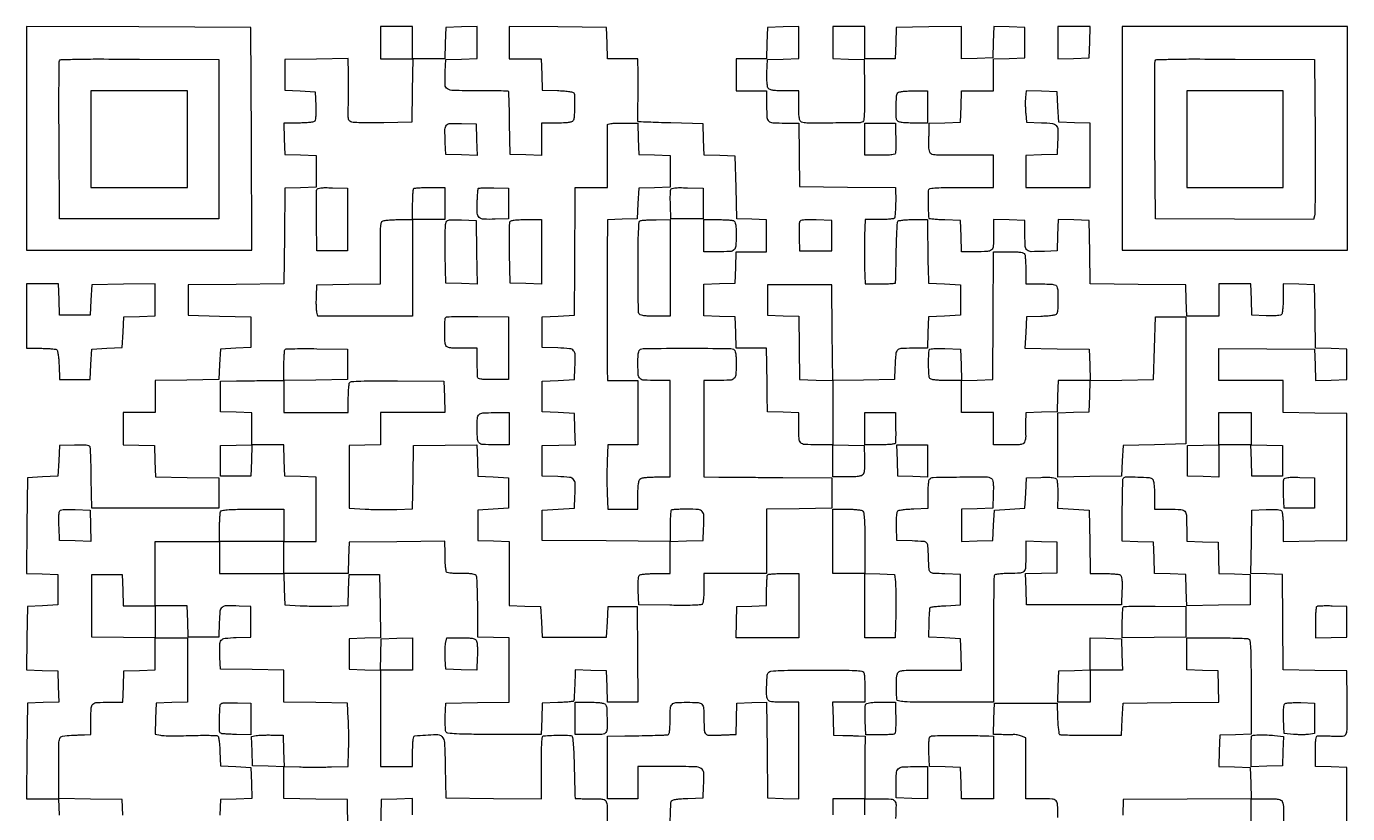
# Model space of a CAD drawing. Extents: x 156 to 936, y 100 to 969.
# Drawn here: x 156 to 936, y 504 to 969 of the extents above; entities that cross this region are included whole.
import ezdxf

# ---------------------------------------------------------------- set-up
doc = ezdxf.new("R2010")
doc.units = 0

msp = doc.modelspace()

# ---------------------------------------------------------------- linework, layer by layer
for points in [[(935.5, 493.5), (935.5, 512.5), (935.5, 531.5), (926.25, 531.787526), (917, 532.075052), (917, 541.037526, -0.00744), (917.063008, 545.271671, -0.02682), (917.287754, 547.96063, -0.04033), (917.655897, 549.625425, -0.306589), (918.25, 550.103467, -0.021515), (919.076863, 550.136195, -0.001507), (921.397508, 550.121163, -0.002134), (924.165553, 550.083074, -0.001605), (927.209602, 550.018417, 0.005646), (932.010131, 549.955262, 0.063929), (933.891915, 550.19329, 0.171243), (934.879098, 550.858136, 0.099633), (935.494778, 552.16495, 0.053713), (935.711545, 553.768641, 0.003003), (935.817507, 558.807829, 0.004598), (935.852496, 564.817956, 0.00335), (935.785177, 571.5), (935.5, 588.5), (916.765536, 588.772008), (898.031072, 589.044016), (897.765536, 617.272008), (897.5, 645.5), (888.228074, 645.787816), (878.956148, 646.075632), (879.228074, 664.787816), (879.5, 683.5), (887.914347, 683.793098, -0.008519), (891.914541, 683.864234, -0.027159), (894.5815, 683.721251, -0.039341), (896.340297, 683.389362, -0.187221), (897.149034, 682.793098, -0.110486), (897.472488, 681.893757, -0.009508), (897.732898, 679.449928, -0.012178), (897.918961, 676.490502, -0.009146), (897.984687, 673.227935), (898, 664.955869), (916.75, 665.227935), (935.5, 665.5), (935.5, 703), (935.5, 740.5), (916.75, 740.772065), (898, 741.044131), (898, 750.522065), (898, 760), (879, 760), (860, 760), (860, 769.482692), (860, 778.965385), (888.25, 778.732692), (916.5, 778.5), (916.788016, 769.212977), (917.076031, 759.925954), (926.288016, 760.212977), (935.5, 760.5), (935.5, 769.5), (935.5, 778.5), (926.271928, 778.787236), (917.043857, 779.074471), (916.771928, 797.787236), (916.5, 816.5), (907.25, 816.787526), (898, 817.075052), (897.984687, 808.787526, -0.009129), (897.918962, 805.519034, -0.01216), (897.732898, 802.554613, -0.009485), (897.472502, 800.106611, -0.110544), (897.149034, 799.206902, -0.187221), (896.340297, 798.610638, -0.039341), (894.5815, 798.278749, -0.027159), (891.914541, 798.135766, -0.008519), (887.914347, 798.206902), (879.5, 798.5), (879.212474, 807.75), (878.924948, 817), (869.462474, 817), (860, 817), (860, 807.5), (860, 798), (850.537526, 798), (841.075052, 798), (840.787526, 807.25), (840.5, 816.5), (812.272008, 816.765536), (784.044016, 817.031072), (783.772008, 835.765536), (783.5, 854.5), (774.288016, 854.787023), (765.076031, 855.074046), (764.788016, 845.787023), (764.5, 836.5), (757.011777, 836.201382, -0.010535), (749.216333, 836.054898, -0.173674), (746.805803, 836.924437, -0.207209), (745.710433, 839.069935, -0.015854), (745.5, 845.704696), (745.5, 854.5), (736.25, 854.787526), (727, 855.075052), (727, 846.144515, -0.014613), (726.801631, 839.358647, -0.194755), (725.751728, 837.146579, -0.176009), (723.410229, 836.171721, -0.011516), (715.955738, 836), (708.075052, 836), (707.787526, 845.25), (707.5, 854.5), (698.25, 854.787526, -0.007182), (694.697123, 854.949071, -0.011712), (691.690443, 855.19988, -0.00544), (689.202452, 855.493644, -0.34121), (688.908956, 855.787526, -0.02584), (688.674251, 858.893203, -0.004133), (688.5799, 864.981995, -0.001998), (688.559205, 871.387491, -0.082399), (688.786352, 872.75, -0.28858), (689.584798, 873.394725, -0.013196), (693.234986, 873.727801, -0.013057), (698.807917, 873.942433, -0.003095), (708.106989, 874), (727, 874), (727, 883.5), (727, 893), (708, 893, -0.002091), (694.225485, 893.057602, -0.061606), (690.760176, 893.515653, -0.254254), (689.278216, 894.902993, -0.080273), (688.777778, 898, -0.002916), (688.784374, 899.130982, -0.000572), (688.810417, 901.163977, -0.000607), (688.846353, 903.533075, -0.000563), (688.888889, 905.962474), (689, 911.924948), (698.25, 912.212474), (707.5, 912.5), (707.787526, 921.75), (708.075052, 931), (717.537526, 931), (727, 931), (727, 940.462474), (727, 949.924948), (736.25, 950.212474), (745.5, 950.5), (745.5, 959.5), (745.5, 968.5), (736.288016, 968.787023), (727.076031, 969.074046), (726.788016, 959.787023), (726.5, 950.5), (717.25, 950.212474), (708, 949.924948), (708, 959.484067), (708, 969.043186), (688.75, 968.771593), (669.5, 968.5), (669.212474, 959.25), (668.924948, 950), (659.962474, 950), (651, 950), (651, 959.5), (651, 969), (641.5, 969), (632, 969), (632, 959.537526), (632, 950.075052), (641.25, 949.787526), (650.5, 949.5), (650.730064, 931.546696, -0.003387), (650.78284, 922.80929, -0.013149), (650.636558, 917.398754, -0.01367), (650.34579, 913.801929, -0.228051), (649.730064, 912.812009, -0.13943), (647.560282, 912.167226, -0.001527), (631.989009, 912.031354, -0.002164), (616.772398, 912.010904, -0.091107), (613.581787, 912.606989, -0.192406), (612.782907, 913.346128, -0.06988), (612.311531, 914.845898, -0.034532), (612.062976, 917.428287, -0.00673), (612, 922.106989), (612, 931), (603.622445, 931, -0.009406), (599.657348, 931.0746, -0.027148), (596.921657, 931.326735, -0.03848), (595.060853, 931.748928, -0.145524), (594.078674, 932.405204, -0.126804), (593.594776, 933.431833, -0.023545), (593.298867, 935.514748, -0.021342), (593.157498, 938.264652, -0.01153), (593.206229, 941.655204), (593.5, 949.5), (602.75, 949.787526), (612, 950.075052), (612, 959.575052), (612, 969.075052), (602.75, 968.787526), (593.5, 968.5), (593.212474, 959.25), (592.924948, 950), (583.962474, 950), (575, 950), (575, 940.5), (575, 931), (584, 931), (593, 931), (593, 922.106989, 0.014747), (593.199323, 915.350385, 0.195276), (594.25104, 913.14327, 0.175414), (596.595345, 912.171064, 0.011457), (604.059722, 912), (611.955869, 912), (612.227935, 893.25), (612.5, 874.5), (640.75, 874.234427), (669, 873.968853), (669.134681, 871.234427, -0.015645), (669.209287, 867.072972, -0.008636), (669.053476, 861.988249, -0.004087), (668.774407, 857.017061, -0.122944), (668.396272, 855.832164, -0.226001), (667.883117, 855.501299, -0.008696), (665.573662, 855.244448, -0.014059), (662.755297, 855.060277, -0.009285), (659.509603, 855), (651.13724, 855), (650.81862, 845.5, 0.005281), (650.719285, 841.17526, 0.003101), (650.687189, 836, 0.003101), (650.719285, 830.82474, 0.005281), (650.81862, 826.5), (651.13724, 817), (660.06862, 817, 0.007869), (663.501427, 817.05403, 0.012797), (666.411961, 817.220312, 0.006456), (668.804865, 817.449713, 0.337591), (669.121033, 817.75, 0.034002), (669.174939, 818.334156, 0.000237), (669.292806, 823.334429, 0.000919), (669.414489, 829.057762, 0.000588), (669.535831, 835.707632, -0.003397), (669.695037, 842.377788, -0.005173), (669.932542, 848.166717, -0.002051), (670.207256, 853.115544, -0.124136), (670.473815, 853.957632, -0.215563), (671.099138, 854.378674, -0.013434), (673.361634, 854.700048, -0.017543), (676.214041, 854.926288, -0.011017), (679.559017, 855), (688, 855), (688.051866, 845.25, 0.001235), (688.086031, 840.863499, 0.000769), (688.146698, 835.720313, 0.000771), (688.222149, 830.648335, 0.001399), (688.301866, 826.5), (688.5, 817.5), (698, 817), (707.5, 816.5), (707.5, 807.5), (707.5, 798.5), (698, 798), (688.5, 797.5), (688.212474, 788.25), (687.924948, 779), (678.981526, 779, 0.014194), (672.286679, 778.809906, 0.199365), (670.165084, 777.784162, 0.165063), (669.188689, 775.472893, 0.009054), (668.754332, 767.5), (668.5, 760.5), (650.265612, 760.227502), (632.031223, 759.955003), (631.765612, 788.227502), (631.5, 816.5), (612.5, 816.5), (593.5, 816.5), (593.5, 807.5), (593.5, 798.5), (602.728072, 798.212764), (611.956143, 797.925529), (612.228072, 779.212764), (612.5, 760.5), (622.25, 760.213788), (632, 759.927576), (632, 740.963788), (632, 722), (622.606989, 722, -0.013266), (615.452643, 722.189848, -0.190384), (613.181087, 723.229778, -0.181411), (612.177219, 725.563142, -0.011843), (612, 733.044262), (612, 740.924948), (602.75, 741.212474), (593.5, 741.5), (593.381269, 751, 0.000131), (593.326309, 755.307428, 0.000078), (593.258855, 760.426563, 0.000078), (593.190118, 765.521952, 0.000136), (593.131269, 769.75), (593, 779), (584.037526, 779), (575.075052, 779), (574.787526, 788.25), (574.5, 797.5), (565.25, 797.787526), (556, 798.075052), (556, 807.5), (556, 816.924948), (565.25, 817.212474), (574.5, 817.5), (574.787526, 826.75), (575.075052, 836), (584.037526, 836), (593, 836), (593, 845.461067), (593, 854.922134), (584.25, 855.211067), (575.5, 855.5), (575, 874), (574.5, 892.5), (565.287036, 892.787036), (556.074071, 893.074071), (555.787036, 902.287036), (555.5, 911.5), (536.5, 912.055984, -0.000905), (529.190691, 912.283113, -0.001468), (522.979203, 912.50564, -0.000188), (517.450824, 912.722029, -0.118003), (517.152605, 912.805984, -0.266781), (517.014825, 913.035813, -0.001353), (516.970707, 915.80707, -0.005466), (516.963426, 918.998091, -0.003375), (517.021209, 922.75, 0.002581), (517.095442, 927.11904, 0.001641), (517.138919, 932.20625, 0.001648), (517.148749, 937.19858, 0.003057), (517.118604, 941.25), (517, 950), (508.037526, 950), (499.075052, 950), (498.787526, 959.25), (498.5, 968.5), (469.75, 968.765335), (441, 969.030671), (441, 959.515335), (441, 950), (450.462474, 950), (459.924948, 950), (460.212474, 940.75), (460.5, 931.5), (469.467001, 931.207902, -0.010742), (472.978814, 931.017916, -0.01635), (476.015365, 930.68799, -0.011784), (478.456731, 930.282748, -0.210312), (479.097881, 929.841626, -0.138499), (479.645452, 927.925327, -0.007545), (479.569363, 921.589862, -0.008047), (479.297142, 915.29135, -0.124205), (478.647864, 913.239248, -0.197678), (477.868524, 912.674713, -0.027406), (475.862906, 912.306066, -0.022938), (472.971781, 912.071042, -0.008812), (468.940983, 912), (460, 912), (460, 902.462474), (460, 892.924948), (450.75, 893.212474), (441.5, 893.5), (441.251029, 911.915638, 0.001869), (441.12872, 919.002608, 0.003022), (440.965676, 925.031199, 0.000527), (440.784112, 930.348042, 0.189783), (440.629234, 930.704099, 0.193106), (440.273354, 930.856194, 0.000551), (435.043528, 930.967406, 0.003114), (429.110771, 931.050063, 0.001926), (422.137604, 931.076923, -0.004329), (407.977982, 931.199526, -0.132324), (404.608756, 932.16995, -0.253242), (403.16766, 934.622829, -0.019558), (403.199088, 942.520917), (403.5, 949.5), (412.75, 949.787526), (422, 950.075052), (422, 959.575052), (422, 969.075052), (412.75, 968.787526), (403.5, 968.5), (403.212474, 959.25), (402.924948, 950), (393.462474, 950), (384, 950), (384, 959.5), (384, 969), (374.5, 969), (365, 969), (365, 959.5), (365, 950), (374.522065, 950), (384.044131, 950), (383.772065, 931.25), (383.5, 912.5), (367, 912.214485, -0.003474), (360.5088, 912.147276, -0.004739), (354.657763, 912.182815, -0.003162), (349.755387, 912.290084, -0.053458), (348.154086, 912.50761, -0.116923), (346.825402, 913.190277, -0.166271), (346.155319, 914.323871, -0.052817), (345.932921, 916.567643, -0.003839), (346.02269, 922.793125, 0.002589), (346.096361, 927.147096, 0.001638), (346.139354, 932.2254, 0.001644), (346.148843, 937.214997, 0.003033), (346.118604, 941.272065), (346, 950.044131), (327.25, 949.772065), (308.5, 949.5), (308.5, 940.5), (308.5, 931.5), (317.5, 931), (326.5, 930.5), (326.793098, 922.085653, -0.008519), (326.864234, 918.085459, -0.027159), (326.721251, 915.4185, -0.039341), (326.389362, 913.659703, -0.187221), (325.793098, 912.850966, -0.110544), (324.893389, 912.527498, -0.009485), (322.445387, 912.267102, -0.01216), (319.480966, 912.081038, -0.009129), (316.212474, 912.015313), (307.924948, 912), (308.212474, 902.75), (308.5, 893.5), (317.75, 893.212474), (327, 892.924948), (327, 883.5), (327, 874.075052), (317.75, 873.787526), (308.5, 873.5), (308.234453, 845.265547), (307.968906, 817.031094), (279.734453, 816.765547), (251.5, 816.5), (251.5, 807.5), (251.5, 798.5), (270, 798), (288.5, 797.5), (288.5, 788.5), (288.5, 779.5), (279.5, 779), (270.5, 778.5), (270, 769.5), (269.5, 760.5), (250.75, 760.227935), (232, 759.955869), (232, 750.477935), (232, 741), (222.5, 741), (213, 741), (213, 731.537526), (213, 722.075052), (222.25, 721.787526), (231.5, 721.5), (231.787236, 712.271928), (232.074471, 703.043857), (250.787236, 702.771928), (269.5, 702.5), (269.5, 693.5), (269.5, 684.5), (232, 684.5), (194.5, 684.5), (194.2739, 701.966527, 0.002617), (194.150475, 708.755613, 0.003904), (193.965124, 714.690789, 0.001709), (193.750182, 719.751761, 0.080308), (193.540253, 720.755698, 0.230735), (192.867434, 721.38357, 0.046619), (191.220197, 721.724607, 0.028627), (188.563265, 721.867535, 0.00737), (184.266353, 721.789171), (175.5, 721.5), (175, 712.5), (174.5, 703.5), (165.5, 703), (156.5, 702.5), (156.234491, 674.287731), (155.968982, 646.075462), (165.234491, 645.787731), (174.5, 645.5), (174.5, 636.5), (174.5, 627.5), (165.5, 627), (156.5, 626.5), (156.228074, 607.787816), (155.956148, 589.075632), (165.228074, 588.787816), (174.5, 588.5), (174.787023, 579.288016), (175.074046, 570.076031), (165.787023, 569.788016), (156.5, 569.5), (156.234427, 541.25), (155.968853, 513), (165.448215, 513), (174.927576, 513), (175.213788, 503.25)], [(212.787526, 503.25), (212.5, 512.5), (193.75, 512.772065), (175, 513.044131), (175, 531.522065, -0.002227), (175.062741, 545.610001, -0.092184), (175.643071, 548.583329, -0.264047), (177.344322, 549.953118, -0.029266), (182.5, 550.486339, 0.000011), (184.303611, 550.566767, 0.000007), (186.426562, 550.661511, 0.000007), (188.525777, 550.755252, 0.000012), (190.25, 550.832312), (194, 551), (194, 559.893011, -0.014732), (194.199102, 566.649006, -0.19511), (195.249844, 568.856224, -0.175559), (197.592092, 569.828717, -0.011491), (205.044262, 570), (212.924948, 570), (213.212474, 579.25), (213.5, 588.5), (222.75, 588.787526), (232, 589.075052), (232, 598.515461), (232, 607.955869), (213.25, 608.227935), (194.5, 608.5), (194.5, 627), (194.5, 645.5), (203.5, 645.5), (212.5, 645.5), (212.787526, 636.25), (213.075052, 627), (222.537526, 627), (232, 627), (232, 646), (232, 665), (251, 665), (270, 665), (270, 672.918213, -0.006941), (270.043677, 676.064265, -0.008801), (270.175485, 678.967756, -0.007182), (270.363003, 681.387849, -0.068787), (270.597395, 682.393213, -0.251592), (271.587946, 683.247094, -0.034195), (274.388782, 683.670735, -0.017926), (279.346015, 683.898456, -0.002514), (289.597395, 683.95), (308, 683.95), (308, 674.475), (308, 665), (317.5, 665), (327, 665), (327, 683.962474), (327, 702.924948), (317.75, 703.212474), (308.5, 703.5), (308.212474, 712.75), (307.924948, 722), (298.5, 722), (289.075052, 722), (288.787526, 712.75), (288.5, 703.5), (279.5, 703.5), (270.5, 703.5), (270.5, 712.5), (270.5, 721.5), (279.75, 721.787526), (289, 722.075052), (289, 731.5), (289, 740.924948), (279.75, 741.212474), (270.5, 741.5), (270.5, 750.5), (270.5, 759.5), (280, 759.699908, -0.001205), (284.307436, 759.780162, -0.000722), (289.426563, 759.855807, -0.000722), (294.521956, 759.916383, -0.001257), (298.75, 759.949908), (308, 760), (308, 768.833333, -0.007268), (308.049929, 772.268052, -0.010778), (308.202246, 775.274121, -0.006189), (308.414153, 777.774183, -0.173835), (308.688496, 778.355163, -0.19128), (309.321579, 778.628369, -0.001798), (314.480314, 778.761564, -0.0057), (320.465536, 778.826322, -0.003617), (327.438496, 778.77183), (345.5, 778.5), (345.5, 769.5), (345.5, 760.5), (326.75, 760.227935), (308, 759.955869), (308, 750.477935), (308, 741), (327, 741), (346, 741), (346.015313, 749.25, -0.00875), (346.07822, 752.499678, -0.011763), (346.255867, 755.438231, -0.008962), (346.503966, 757.866189, -0.112005), (346.812719, 758.731213, -0.239573), (347.903426, 759.377033, -0.007229), (353.331163, 759.647884, -0.008905), (361.414498, 759.790105, -0.002051), (375.047406, 759.731213), (402.5, 759.5), (402.787526, 750.25), (403.075052, 741), (384.037526, 741), (365, 741), (365, 731.537526), (365, 722.075052), (355.75, 721.787526), (346.5, 721.5), (346.5, 703), (346.5, 684.5), (356, 684, 0.006695), (360.306028, 683.831145, 0.004023), (365.420154, 683.740319, 0.004028), (370.508494, 683.731893, 0.007015), (374.728185, 683.818108), (383.95637, 684.136216), (384.228185, 702.818108), (384.5, 721.5), (403.212184, 721.771926), (421.924368, 722.043852), (422.212184, 712.771926), (422.5, 703.5), (431.5, 703), (440.5, 702.5), (440.5, 693.5), (440.5, 684.5), (431.5, 684), (422.5, 683.5), (422.5, 674.5), (422.5, 665.5), (431.75, 665.212474), (441, 664.924948), (441, 646), (441, 627.075052), (450.25, 626.787526), (459.5, 626.5), (460, 617.5), (460.5, 608.5), (479.5, 608.5), (498.5, 608.5), (499, 617.5), (499.5, 626.5), (508, 626.5), (516.5, 626.5), (516.765573, 598.25), (517.031147, 570), (508.053099, 570), (499.075052, 570), (498.787526, 579.25), (498.5, 588.5), (489.25, 588.787526), (480, 589.075052), (479.929928, 586.287526, -0.004402), (479.795314, 582.322498, -0.001984), (479.55224, 577.122283, -0.000734), (479.275903, 571.827568, -0.036393), (479.143773, 570.787526, -0.321451), (478.828085, 570.493644, -0.005387), (476.325046, 570.19988, -0.011583), (473.3065, 569.9491, -0.007163), (469.75, 569.787526), (460.5, 569.5), (460.212474, 560.25), (459.924948, 551), (456.712474, 550.93282, -0.005174), (454.508489, 550.909542, -0.000257), (447.260046, 550.91171, -0.000414), (438.646957, 550.925839, -0.000299), (429.045129, 550.955292, -0.002453), (417.158338, 551.057199, -0.009657), (409.837449, 551.29736, -0.007925), (404.854527, 551.636499, -0.231213), (403.789326, 552.272471, -0.120179), (403.486242, 553.132278, -0.010171), (403.29881, 555.489413, -0.013031), (403.204649, 558.346374, -0.009713), (403.244197, 561.5), (403.5, 569.5), (422.25, 569.772065), (441, 570.044131), (441, 588.984539), (441, 607.924948), (431.75, 608.212474), (422.5, 608.5), (422.416558, 625.594766, 0.003413), (422.338468, 632.264767, 0.004944), (422.171044, 638.15417, 0.002621), (421.954313, 643.127635, 0.079571), (421.697942, 644.344766, 0.178504), (420.959681, 645.187023, 0.079961), (419.549978, 645.682883, 0.037768), (417.096092, 645.936896, 0.006912), (412.531385, 646, -0.008047), (408.53391, 646.064336, -0.027702), (405.95127, 646.291093, -0.041147), (404.335949, 646.661164, -0.29354), (403.847686, 647.25, 0.007148), (403.772467, 647.801515, 0.004868), (403.671865, 648.426563, 0.004906), (403.562995, 649.027815, 0.009836), (403.463035, 649.5, -0.044127), (403.366344, 650.18569, -0.002464), (403.265064, 652.340512, -0.003782), (403.176457, 654.909618, -0.002759), (403.11535, 657.765573), (403, 665.031147), (374.75, 664.765573), (346.5, 664.5), (346.212474, 655.25), (345.924948, 646), (326.924948, 646), (307.924948, 646), (308.212474, 636.75), (308.5, 627.5), (317.5, 627, 0.007343), (321.645986, 626.830694, 0.004069), (326.709544, 626.73959, 0.004057), (331.840911, 626.730666, 0.006527), (336.213343, 626.815626), (345.926685, 627.131251), (346.213343, 636.315626), (346.5, 645.5), (355.5, 645.5), (364.5, 645.5), (364.771926, 626.787816), (365.043852, 608.075632), (355.771926, 607.787816), (346.5, 607.5), (346.5, 598.5), (346.5, 589.5), (355.711984, 589.212977), (364.923969, 588.925954), (365.211984, 598.212977), (365.5, 607.5), (374.75, 607.787526), (384, 608.075052), (384, 598.537526), (384, 589), (374.5, 589), (365, 589), (365, 560.5), (365, 532), (374.5, 532), (384, 532), (384, 541, -0.007413), (384.063035, 545.251646, -0.026682), (384.287794, 547.953344, -0.039944), (384.655719, 549.628543, -0.305646), (385.25, 550.110587, -0.009826), (397.916286, 550.980725, -0.214513), (401.29701, 549.655121, -0.184927), (402.809055, 546.164457, -0.007026), (403.227493, 531.736597), (403.5, 513.5), (431.75, 513.234427), (460, 512.968853), (460, 531.484427, -0.003039), (460.055901, 540.681101, -0.01371), (460.268431, 546.048581, -0.014631), (460.600417, 549.487008, -0.351914), (461.25, 550.115031, -0.01471), (465.908971, 550.405888, -0.009159), (471.382511, 550.485876, -0.004301), (476.669695, 550.420805, -0.133959), (477.913773, 550.053291, -0.232094), (478.426245, 549.237897, -0.006241), (478.828585, 544.901325, -0.010235), (479.169675, 539.181432, -0.004242), (479.406769, 531.43795, 0.000483), (479.566025, 524.54255, 0.000789), (479.715945, 518.695835, 0.000073), (479.859251, 513.459354, 0.086859), (479.901861, 513.25, 0.300008), (480.046544, 513.148059, 0.000798), (482.595127, 513.073437, 0.004298), (485.500715, 513.017991, 0.002621), (488.932612, 513, -0.005844), (493.919546, 512.941711, -0.040212), (496.355546, 512.688049, -0.098635), (497.668939, 512.162288, -0.185708), (498.328746, 511.25, -0.063685), (498.922698, 506.767121, -0.003716), (498.882594, 492.949099, -0.002337)], [(345.773792, 494.573796), (345.5, 512.5), (326.75, 512.772065), (308, 513.044131), (308, 522.484539), (308, 531.924948), (298.75, 532.212474), (289.5, 532.5), (289.212871, 541.126325), (288.925742, 549.75265), (291.628035, 550.269226, -0.030072), (293.090497, 550.458578, -0.007727), (295.470826, 550.585282, -0.007839), (298.195957, 550.645374, -0.007895), (300.915164, 550.619755), (307.5, 550.453708), (307.787036, 541.26389), (308.074071, 532.074071), (317.113027, 531.787036, 0.005363), (321.283753, 531.699357, 0.002943), (326.392257, 531.67684, 0.002933), (331.57842, 531.714929, 0.004683), (336.008896, 531.814971), (345.86581, 532.129943), (346.182905, 541.57618, 0.006785), (346.268576, 545.862146, 0.004051), (346.259978, 550.96148, 0.004055), (346.169054, 556.041053, 0.007015), (346, 560.261208), (345.5, 569.5), (326.75, 569.772065), (308, 570.044131), (308, 579.5), (308, 588.955869), (289.25, 589.227935), (270.5, 589.5), (270.199088, 596.479083, -0.012477), (270.062458, 604.011209, -0.170867), (270.97509, 606.54849, -0.198326), (273.222155, 607.762911, -0.017722), (279.759315, 608.211203), (288.5, 608.5), (288.5, 617.5), (288.5, 626.5), (281.520917, 626.800912, 0.012477), (273.988791, 626.937542, 0.170867), (271.45151, 626.02491, 0.198326), (270.237089, 623.777845, 0.017722), (269.788797, 617.240685), (269.5, 608.5), (260.5, 608.5), (251.5, 608.5), (251.212474, 617.75), (250.924948, 627), (241.462474, 627), (232, 627), (232, 617.5), (232, 608), (241.5, 608), (251, 608), (251, 589.037526), (251, 570.075052), (241.75, 569.787526), (232.5, 569.5), (232.213165, 560.302223), (231.926331, 551.104447), (235.213165, 550.490349, 0.03927), (237.253293, 550.272858, 0.004606), (241.830732, 550.188196, 0.005498), (247.284635, 550.19755, 0.004475), (253.125496, 550.324091, -0.004465), (258.808413, 550.44732, -0.006689), (263.77216, 550.444208, -0.003133), (267.977756, 550.358949, -0.132527), (268.831529, 550.104121, -0.207324), (269.271513, 549.472404, -0.012546), (269.681237, 547.147202, -0.017051), (270.014922, 544.264237, -0.011608), (270.206033, 540.968156), (270.5, 532.5), (279.5, 532), (288.5, 531.5), (288.787023, 522.288016), (289.074046, 513.076031), (279.787023, 512.788016), (270.5, 512.5), (270.213519, 503.328966, 0.01638)], [(765, 501.918213, 0.01141), (764.829247, 509.400012, 0.175208), (763.85745, 511.747254, 0.195511), (761.650479, 512.800362, 0.014768), (754.893011, 513), (746, 513), (746, 531.024751), (746, 549.049502), (743.383418, 550.044324, 0.027726), (742.225521, 550.41253, 0.020391), (740.908766, 550.695483, 0.020725), (739.637401, 550.860981, 0.042499), (738.633418, 550.864049, -0.015487), (737.501326, 550.806354, -0.00428), (735.720356, 550.786071, -0.004318), (733.701871, 550.797796, -0.004507), (731.712474, 550.844475), (726.924948, 551), (727.212474, 560.25), (727.5, 569.5), (746, 569.5), (764.5, 569.5), (764.792098, 560.532999, 0.009164), (764.96917, 557.056512, 0.013805), (765.262464, 554.036849, 0.008549), (765.614976, 551.56278, 0.218007), (765.983164, 551.010405, 0.130474), (766.722605, 550.786447, 0.001532), (771.849434, 550.624655, 0.004518), (777.800327, 550.50891, 0.00292), (784.691066, 550.477406), (802.5, 550.5), (803, 560), (803.5, 569.5), (831.787319, 569.765637), (860.074638, 570.031273), (859.787319, 579.265637), (859.5, 588.5), (850.25, 588.787526), (841, 589.075052), (841, 598.537526), (841, 608), (858.418213, 608, -0.003244), (865.207024, 607.955951, -0.00474), (871.184475, 607.821697, -0.002396), (876.244542, 607.635772, -0.081401), (877.418213, 607.393011, -0.272936), (878.330803, 606.244652, -0.020774), (878.730356, 602.141028, -0.012395), (878.952549, 594.912264, -0.001485), (879, 578.930537), (879, 551.075052), (869.75, 550.787526), (860.5, 550.5), (860.212977, 541.288016), (859.925954, 532.076031), (869.212977, 531.788016), (878.5, 531.5), (878.787526, 522.25), (879.075052, 513), (887.930537, 513, -0.006773), (892.587052, 512.936924, -0.03465), (895.160133, 512.688208, -0.070053), (896.655249, 512.216672, -0.192061), (897.393011, 511.418213, -0.09206), (898.145544, 507.347604, -0.003894), (898.019097, 492.616753, -0.00225)], [(536.07678, 499.667621, -0.006089), (536.251635, 505.654069, -0.002688), (536.489663, 510.741505, -0.129218), (536.798312, 511.707902, -0.195149), (537.552989, 512.24575, -0.020215), (539.737125, 512.673305, -0.020298), (542.707636, 513.008289, -0.009786), (546.532999, 513.207902), (555.5, 513.5), (555.800912, 520.479083, 0.02037), (555.819628, 528.428961, 0.256907), (554.328097, 530.909788, 0.128285), (550.842033, 531.879707, 0.004047), (535.980948, 532), (517, 532), (517, 522.5), (517, 513), (508, 513), (499, 513), (499, 531.5), (499, 550), (509.25, 550.10735, 0.002099), (517.565011, 550.229343, 0.002394), (525.521414, 550.417596, 0.001585), (532.395392, 550.634987, 0.024536), (534.75, 550.832878, 0.294244), (535.341826, 551.336696, 0.039012), (535.710119, 553.021342, 0.026666), (535.936093, 555.707568, 0.007652), (536, 559.883369, -0.015127), (536.199244, 566.467711, -0.182086), (537.217775, 568.744038, -0.183993), (539.480127, 569.770471, -0.015504), (546, 569.972691, -0.015454), (552.514913, 569.771279, -0.183179), (554.778925, 568.748937, -0.18271), (555.799323, 566.481483, -0.01536), (556, 559.950756, 0.011578), (556.151011, 553.430151, 0.173864), (557.002877, 551.36127, 0.205983), (558.916674, 550.484417, 0.017145), (564.5, 550.545495, -0.00015), (566.613176, 550.640497, -0.00013), (568.828039, 550.738829, -0.000131), (570.833032, 550.826795, -0.000385), (572.212474, 550.88589), (574.924948, 551), (575.212474, 560.25), (575.5, 569.5), (584.234361, 569.788705), (592.968722, 570.07741), (593.234361, 541.788705), (593.5, 513.5), (602.75, 513.212474), (612, 512.924948), (612, 541.462474), (612, 570), (603.106989, 570, -0.00673), (598.428287, 570.062976, -0.034532), (595.845898, 570.311531, -0.06988), (594.346128, 570.782907, -0.192406), (593.606989, 571.581787, -0.084883), (593.000324, 574.620618, -0.01606), (593.025464, 580.294547, -0.011865), (593.370623, 586.013799, -0.177167), (594.2, 587.8, -0.181269), (595.542222, 588.410307, -0.006468), (601.293146, 588.727936, -0.008278), (609.570736, 588.940574, -0.002282), (622.593011, 589, -0.001528), (638.178859, 588.95238, -0.012682), (645.245915, 588.729877, -0.021522), (649.252781, 588.328358, -0.271779), (650.393011, 587.418213, -0.06844), (650.631074, 586.400281, -0.007317), (650.821697, 583.9751, -0.008902), (650.955615, 581.066073, -0.00705), (651, 577.918213), (651, 570), (641.463788, 570), (631.927576, 570), (632.213788, 560.25), (632.5, 550.5), (638, 550.389758, -0.000963), (640.385913, 550.337339, -0.000725), (643.00931, 550.270845, -0.000732), (645.475922, 550.201133, -0.00169), (647.329567, 550.139758), (651.159134, 550), (650.988465, 540.25, 0.002018), (650.929622, 535.880966, 0.001283), (650.89469, 530.79375, 0.001288), (650.886081, 525.801414, 0.00239), (650.908897, 521.75), (651, 513), (659.883423, 513, -0.014769), (666.557752, 512.802817, -0.213834), (668.605984, 511.735462, -0.171698), (669.409867, 509.380854, -0.00891), (669.174833, 501.25)]]:
    msp.add_lwpolyline(points, format="xyb")
for points in [[(156, 903.007138), (156, 837), (222.50719, 837), (289.014379, 837), (288.75719, 902.75), (288.5, 968.5), (222.25, 968.757138), (156, 969.014276)], [(765, 959.462474), (765, 949.924948), (774.25, 950.212474), (783.5, 950.5), (783.787526, 959.75), (784.075052, 969), (774.537526, 969), (765, 969)], [(803, 903), (803, 837), (869.5, 837), (936, 837), (936, 903), (936, 969), (869.5, 969), (803, 969)], [(194, 902.5), (194, 874), (222.5, 874), (251, 874), (251, 902.5), (251, 931), (222.5, 931), (194, 931)], [(841, 902.5), (841, 874), (869.5, 874), (898, 874), (898, 902.5), (898, 931), (869.5, 931), (841, 931)], [(879, 731.537526), (879, 722.075052), (888.25, 721.787526), (897.5, 721.5), (897.5, 712.5), (897.5, 703.5), (888.5, 703.5), (879.5, 703.5), (879.212474, 712.75), (878.924948, 722), (869.462474, 722), (860, 722), (860, 712.462474), (860, 702.924948), (850.75, 703.212474), (841.5, 703.5), (841.5, 712.5), (841.5, 721.5), (850.75, 721.787526), (860, 722.075052), (860, 731.537526), (860, 741), (869.5, 741), (879, 741)], [(688, 712.461067), (688, 702.922134), (679.25, 703.211067), (670.5, 703.5), (670.212474, 712.75), (669.924948, 722), (678.962474, 722), (688, 722)], [(270, 655.5), (270, 646), (289, 646), (308, 646), (308, 655.5), (308, 665), (289, 665), (270, 665)], [(802.787526, 598.25), (803.075052, 589), (793.537526, 589), (784, 589), (784, 579.5), (784, 570), (774.462474, 570), (764.924948, 570), (765.212474, 579.25), (765.5, 588.5), (774.75, 588.787526), (784, 589.075052), (784, 598.575052), (784, 608.075052), (793.25, 607.787526), (802.5, 607.5)]]:
    msp.add_lwpolyline(points, close=True)
for points in [[(269.5, 902.5), (269.5, 855.5), (222.5, 855.5), (175.5, 855.5), (175.239372, 901.5, -0.000997), (175.174287, 919.225103, -0.001596), (175.197198, 934.357597, -0.000282), (175.267665, 947.72814, -0.090314), (175.461789, 948.759906, -0.301449), (176.45055, 949.464468, -0.003096), (185.402033, 949.70934, -0.005599), (198.68089, 949.841585, -0.001079), (222.722417, 949.759906), (269.5, 949.5)], [(916.777529, 904.5, -0.001169), (916.844214, 887.089041, -0.00181), (916.812248, 872.054912, -0.000538), (916.723164, 858.995066, -0.057675), (916.505999, 857.240125), (915.956939, 854.980251), (869.22847, 855.240125), (822.5, 855.5), (822.239372, 901.5, -0.000997), (822.174287, 919.225103, -0.001596), (822.197198, 934.357597, -0.000282), (822.267665, 947.72814, -0.090314), (822.461789, 948.759906, -0.301449), (823.45055, 949.464468, -0.003096), (832.402033, 949.70934, -0.005599), (845.68089, 949.841585, -0.001079), (869.722417, 949.759906), (916.5, 949.5)], [(688, 921.5), (688, 912), (679.622445, 912, -0.010111), (675.909985, 912.075085, -0.023013), (673.116486, 912.31722, -0.026845), (671.114459, 912.694279, -0.165221), (670.24232, 913.25, -0.163188), (669.542418, 915.152787, -0.009675), (669.48271, 921.374614, -0.011101), (669.679607, 927.534267, -0.125508), (670.40419, 929.844976, -0.204148), (671.114821, 930.346383, -0.021552), (673.16084, 930.694649, -0.021254), (675.953572, 930.926982, -0.010125), (679.559017, 931), (688, 931)], [(745.83138, 927.029055, 0.018668), (745.720309, 925.107774, 0.008914), (745.713903, 922.633477, 0.008823), (745.799034, 920.045652, 0.012417), (745.972903, 917.742965), (746.5, 912.5), (755.240685, 912.211203, -0.017722), (761.777845, 911.762911, -0.198326), (764.02491, 910.54849, -0.170867), (764.937542, 908.011209, -0.012477), (764.800912, 900.479083), (764.5, 893.5), (755.25, 893.212474), (746, 892.924948), (746, 883.462474), (746, 874), (765, 874), (784, 874), (784, 892.962474), (784, 911.924948), (774.75, 912.212474), (765.5, 912.5), (765, 921.5), (764.5, 930.5), (755.358477, 930.78609), (746.216954, 931.072181)], [(421.788029, 902.211971), (422.076058, 892.923942), (412.788029, 893.211971), (403.5, 893.5), (403.221557, 900.5, -0.01146), (403.091264, 908.237908, -0.175893), (404.00282, 910.70212, -0.211003), (406.215515, 911.777415, -0.017382), (412.778718, 911.788514), (421.5, 911.5)], [(517.212474, 902.75), (517.5, 893.5), (526.75, 893.212474), (536, 892.924948), (536, 883.5), (536, 874.075052), (526.75, 873.787526), (517.5, 873.5), (517, 864.5), (516.5, 855.5), (507.75, 855.211067), (499, 854.922134), (498.956485, 847.711067, 0.001239), (498.905977, 833.510245, 0.000184), (498.885608, 804.870054, 0.000119), (498.882506, 775.379689, 0.002608), (498.928673, 766.75), (499, 760), (508, 760), (517, 760), (517, 741), (517, 722), (508.116307, 722), (499.232615, 722), (498.855774, 712.25, 0.005858), (498.737207, 707.846024, 0.003579), (498.69539, 702.646875, 0.003587), (498.727788, 697.495224, 0.00636), (498.838965, 693.25), (499.198996, 684), (508.099498, 684), (517, 684), (517, 692.3, -0.011084), (517.07823, 695.828493, -0.020332), (517.322289, 698.693122, -0.021091), (517.689458, 700.860329, -0.144849), (518.2, 701.8, -0.144849), (519.139671, 702.310542, -0.021091), (521.306878, 702.677711, -0.020332), (524.171507, 702.92177, -0.011084), (527.7, 703), (536, 703), (536, 731.5), (536, 760), (528.081787, 760, -0.011011), (520.641409, 760.163873, -0.16771), (518.279861, 761.097177, -0.201251), (517.212506, 763.225197, -0.016928), (517, 769.5, -0.007489), (517.06471, 773.820122, -0.036534), (517.316038, 776.251766, -0.072682), (517.790003, 777.676577, -0.18666), (518.581787, 778.393011, -0.091131), (521.573538, 778.951795, -0.000722), (546, 778.987056, -0.000722), (570.426462, 778.951795, -0.091131), (573.418213, 778.393011, -0.18666), (574.209997, 777.676577, -0.072682), (574.683962, 776.251766, -0.036534), (574.93529, 773.820122, -0.007489), (575, 769.5, -0.016928), (574.787494, 763.225197, -0.201251), (573.720139, 761.097177, -0.16771), (571.358591, 760.163873, -0.011011), (563.918213, 760), (556, 760), (556, 731.5), (556, 703), (564.75, 702.946307, -0.000104), (569.81881, 702.914151, -0.000018), (579.448437, 702.850721, -0.000019), (590.755624, 702.7754, -0.000017), (602.5, 702.696307), (631.5, 702.5), (631.5, 693.5), (631.5, 684.5), (612.25, 684.228407), (593, 683.956814), (593, 664.978407), (593, 646), (574.5, 646), (556, 646), (555.984687, 637.75, -0.009035), (555.919865, 634.497312, -0.012063), (555.736503, 631.549423, -0.009356), (555.48003, 629.114795, -0.110913), (555.161306, 628.226758, -0.226527), (554.126519, 627.578359, -0.01557), (550.589823, 627.283854, -0.013555), (545.125155, 627.14811, -0.003139), (535.926619, 627.226758), (517.5, 627.5), (517.206902, 635.914347, -0.008519), (517.135766, 639.914541, -0.027159), (517.278749, 642.5815, -0.039341), (517.610638, 644.340297, -0.187221), (518.206902, 645.149034, -0.110402), (519.105717, 645.472467, -0.00954), (521.54359, 645.732898, -0.012203), (524.495888, 645.918959, -0.00917), (527.75, 645.984687), (536, 646), (536, 655.487975), (536, 664.97595), (498.25, 665.237975), (460.5, 665.5), (460.5, 674.5), (460.5, 683.5), (470, 684), (479.5, 684.5), (479.800912, 691.479083, 0.012739), (479.934395, 699.057347, 0.177046), (478.990355, 701.578192, 0.194277), (476.678762, 702.776454, 0.015844), (469.740334, 703.212602), (460.5, 703.5), (460.5, 712.5), (460.5, 721.5), (470.287041, 721.786659), (480.074081, 722.073318), (479.787041, 731.286659), (479.5, 740.5), (470, 741), (460.5, 741.5), (460.5, 750.5), (460.5, 759.5), (470, 760), (479.5, 760.5), (479.800912, 767.479083, 0.012739), (479.934395, 775.057347, 0.177046), (478.990355, 777.578192, 0.194277), (476.678762, 778.776454, 0.015844), (469.740334, 779.212602), (460.5, 779.5), (460.5, 788.5), (460.5, 797.5), (470, 798), (479.5, 798.5), (479.702066, 827, 0.000056), (479.782942, 838.58956, 0.000061), (479.858856, 849.845312, 0.000057), (479.921561, 859.47977, 0.000303), (479.952066, 864.75), (480, 874), (489.539751, 874), (499.079502, 874), (498.998206, 891.75, -0.000248), (498.970061, 898.642712, -0.000374), (498.952995, 904.653125, -0.000145), (498.943684, 909.818443, -0.008684), (498.958455, 910.75, -0.31789), (499.409984, 911.345439, -0.042144), (501.041297, 911.713974, -0.027171), (503.711194, 911.937742, -0.007322), (507.962474, 912), (516.924948, 912)], [(669.142459, 906.25, -0.002477), (669.223493, 902.161479, -0.004585), (669.242398, 898.84057, -0.005548), (669.203787, 896.1914, -0.013685), (669.100723, 894.25, -0.307451), (668.622948, 893.655493, -0.040216), (666.953023, 893.28752, -0.026737), (664.254357, 893.062916, -0.007394), (660, 893), (651, 893), (651, 902.5), (651, 912), (660, 912), (669, 912)], [(403, 864.5), (403, 855), (393.5, 855), (384, 855), (384, 826.5), (384, 798), (356.019052, 798), (328.038104, 798), (327.46814, 800.270917, -0.045288), (327.264735, 801.569348, -0.00895), (327.153996, 803.924858, -0.009416), (327.125736, 806.682454, -0.008627), (327.199088, 809.520917), (327.5, 816.5), (346.25, 816.772065), (365, 817.044131), (365.066053, 826.272065, 0.001663), (365.082064, 830.450367, 0.001003), (365.07464, 835.404175, 0.001004), (365.047506, 840.326998, 0.001759), (365.00253, 844.401724, -0.008179), (365.010126, 848.616033, -0.025722), (365.206766, 851.437012, -0.036226), (365.572623, 853.304599, -0.187083), (366.186477, 854.136411, -0.10988), (367.096318, 854.464684, -0.00973), (369.53759, 854.72919, -0.012345), (372.494423, 854.918028, -0.009309), (375.75, 854.984687), (384, 855), (384, 863.833333, -0.007039), (384.048334, 867.266524, -0.010477), (384.195833, 870.267708, -0.005871), (384.400808, 872.76784, -0.174709), (384.666667, 873.333333, -0.174709), (385.23216, 873.599192, -0.005871), (387.732292, 873.804167, -0.010477), (390.733476, 873.951666, -0.007039), (394.166667, 874), (403, 874)], [(345.5, 855), (345.5, 836.5), (336.5, 836.5), (327.5, 836.5), (327.225464, 853.964868, -0.002823), (327.157086, 860.753462, -0.004215), (327.180851, 866.688445, -0.00185), (327.262501, 871.748662, -0.086861), (327.45911, 872.754039, -0.230482), (328.132433, 873.382988, -0.046818), (329.777796, 873.724608, -0.028677), (332.433667, 873.867661, -0.007362), (336.733647, 873.789171), (345.5, 873.5)], [(440.5, 864.5), (440.5, 855.5), (432.655204, 855.206229, -0.019627), (426.005728, 855.218321, -0.177747), (423.366228, 856.312218, -0.193464), (422.181185, 858.804243, -0.023913), (422.096142, 864.939125, -0.004656), (422.224032, 867.893114, -0.006658), (422.396747, 870.510389, -0.003874), (422.588115, 872.705546, -0.095549), (422.758823, 873.287732, -0.257902), (423.213321, 873.592207, -0.007599), (425.591581, 873.759546, -0.013423), (428.480905, 873.841063, -0.008636), (431.832337, 873.787732), (440.5, 873.5)], [(555.5, 864.5), (555.5, 855.5), (546, 855.5), (536.5, 855.5), (536.205027, 863.411609, -0.00675), (536.130612, 866.542108, -0.00884), (536.151823, 869.403425, -0.006817), (536.244157, 871.786543, -0.078674), (536.438128, 872.699359, -0.226742), (537.142535, 873.366783, -0.050502), (538.808733, 873.724677, -0.028831), (541.565901, 873.870994, -0.006604), (546.233101, 873.787749), (555.5, 873.5)], [(421.772204, 835.71218), (422.044409, 816.924361), (412.772204, 817.21218), (403.5, 817.5), (403.260999, 834, -0.003092), (403.207158, 840.487098, -0.004237), (403.244285, 846.325376, -0.002774), (403.344088, 851.221565, -0.049177), (403.539718, 852.788514, -0.114044), (404.158498, 854.070842, -0.171893), (405.203737, 854.716935, -0.05714), (407.262383, 854.92147, -0.004486), (412.778718, 854.788514), (421.5, 854.5)], [(460, 835.962474), (460, 816.924948), (450.75, 817.212474), (441.5, 817.5), (441.247619, 835, -0.002605), (441.185019, 841.79685, -0.003914), (441.20773, 847.726562, -0.001633), (441.283384, 852.795466, -0.085748), (441.466234, 853.75, -0.242302), (442.112255, 854.333989, -0.032204), (443.975557, 854.702361, -0.024647), (446.79576, 854.932751, -0.008057), (450.968615, 855), (460, 855)], [(536, 826.5), (536, 798), (527.106989, 798, -0.006773), (522.44633, 798.063133, -0.034197), (519.856971, 798.311058, -0.068473), (518.34851, 798.778599, -0.194161), (517.611656, 799.569625, -0.085798), (517.370006, 800.791625, -0.001174), (517.204317, 808.424089, -0.003277), (517.090812, 817.28878, -0.002145), (517.070782, 827.508329, -0.002267), (517.157766, 840.178405, -0.008737), (517.385023, 848.047237, -0.005859), (517.702738, 853.512891, -0.285964), (518.316115, 854.359758, -0.077028), (519.13334, 854.553815, -0.00499), (521.575671, 854.723606, -0.007179), (524.503653, 854.85566, -0.005286), (527.75, 854.921053), (536, 855)], [(573.418213, 854.393011, -0.18666), (574.209997, 853.676577, -0.072682), (574.683962, 852.251766, -0.036534), (574.93529, 849.820122, -0.007489), (575, 845.5, -0.016928), (574.787494, 839.225197, -0.201251), (573.720139, 837.097177, -0.16771), (571.358591, 836.163873, -0.011011), (563.918213, 836), (556, 836), (556, 845.5), (556, 855), (563.918213, 855, -0.00705), (567.066073, 854.955615, -0.008902), (569.9751, 854.821697, -0.007317), (572.400281, 854.631074, -0.06844)], [(612.438128, 853.699359, 0.078674), (612.244157, 852.786543, 0.006817), (612.151823, 850.403425, 0.00884), (612.130612, 847.542108, 0.00675), (612.205027, 844.411609), (612.5, 836.5), (622, 836.5), (631.5, 836.5), (631.5, 845.5), (631.5, 854.5), (622.233101, 854.787749, 0.006604), (617.565901, 854.870994, 0.028831), (614.808733, 854.724677, 0.050502), (613.142535, 854.366783, 0.226742)], [(745.393011, 834.418213, -0.06844), (745.631074, 833.400281, -0.007317), (745.821697, 830.9751, -0.008902), (745.955615, 828.066073, -0.00705), (746, 824.918213), (746, 817), (754.893011, 817, -0.00673), (759.571713, 816.937024, -0.034532), (762.154102, 816.688469, -0.06988), (763.653872, 816.217093, -0.192406), (764.393011, 815.418213, -0.084327), (764.913249, 812.827218, -0.010423), (764.965583, 807.045558, -0.008313), (764.798943, 801.183397, -0.131024), (764.202843, 799.293967, -0.192561), (763.466763, 798.763838, -0.02067), (761.36687, 798.333008, -0.020911), (758.539342, 797.994333, -0.010674), (754.968156, 797.793967), (746.5, 797.5), (746, 788.26847), (745.5, 779.036941), (764.5, 778.76847), (783.5, 778.5), (783.787816, 769.228074), (784.075632, 759.956148), (802.787816, 760.228074), (821.5, 760.5), (822, 779), (822.5, 797.5), (831.5, 797.5), (840.5, 797.5), (840.5, 760), (840.5, 722.5), (822, 722), (803.5, 721.5), (803, 712.5), (802.5, 703.5), (783.75, 703.227935), (765, 702.955869), (765, 721.940409), (765, 740.924948), (774.25, 741.212474), (783.5, 741.5), (783.787526, 750.75), (784.075052, 760), (774.575052, 760), (765.075052, 760), (764.787526, 750.75), (764.5, 741.5), (755.25, 741.212474), (746, 740.924948), (745.881579, 734.712474, 0.002949), (745.84936, 732.264703, 0.003979), (745.850897, 730.050103, 0.002724), (745.877065, 728.194415, 0.042727), (745.943422, 727.564471, -0.062768), (745.976492, 727.056277, -0.015567), (745.900096, 726.223877, -0.015674), (745.751901, 725.269182, -0.015141), (745.542791, 724.314471, -0.115261), (744.873692, 723.01473, -0.158403), (743.762038, 722.330597, -0.054783), (741.599278, 722.052178, -0.004643), (735.980948, 722), (727, 722), (727, 731.5), (727, 741), (717.5, 741), (708, 741), (708, 750.5), (708, 760), (699.122445, 760, -0.009065), (695.129191, 760.072404, -0.022764), (692.227583, 760.310227, -0.027153), (690.194349, 760.68356, -0.181165), (689.356225, 761.25, -0.141573), (688.865957, 762.650434, -0.006787), (688.656165, 767.654689, -0.011989), (688.632878, 773.012896, -0.016845), (688.887695, 777.787526, -0.304744), (689.38455, 778.403689, -0.04858), (690.982255, 778.733373, -0.027919), (693.688147, 778.870365, -0.006459), (698.25, 778.787526), (707.5, 778.5), (707.788016, 769.212977), (708.076031, 759.925954), (717.288016, 760.212977), (726.5, 760.5), (726.762025, 798.25), (727.02405, 836), (735.905036, 836, -0.006743), (740.576628, 835.936992, -0.034569), (743.156035, 835.688386, -0.069935), (744.654313, 835.216959, -0.192296)], [(156, 798), (156, 779), (164.25, 778.984687, -0.008579), (167.497876, 778.922928, -0.011582), (170.430835, 778.748704, -0.008725), (172.854929, 778.505619, -0.112667), (173.706033, 778.202843, -0.192561), (174.236162, 777.466763, -0.02067), (174.666992, 775.36687, -0.020911), (175.005667, 772.539342, -0.010674), (175.206033, 768.968156), (175.5, 760.5), (184.5, 760.5), (193.5, 760.5), (194, 769.5), (194.5, 778.5), (203.5, 779), (212.5, 779.5), (213, 788.5), (213.5, 797.5), (222.75, 797.787526), (232, 798.075052), (232, 807.559591), (232, 817.044131), (213.25, 816.772065), (194.5, 816.5), (194, 807.5), (193.5, 798.5), (184.5, 798.5), (175.5, 798.5), (175.212474, 807.75), (174.924948, 817), (165.462474, 817), (156, 817)], [(440.5, 779), (440.5, 760.5), (431.5, 760.5, -0.006169), (426.767578, 760.558392, -0.034534), (424.245924, 760.795407, -0.077169), (422.876523, 761.244338, -0.258126), (422.36535, 762, -0.014308), (422.306912, 762.958186, -0.001319), (422.236369, 765.335938, -0.001701), (422.169364, 768.172456, -0.001333), (422.11535, 771.25), (422, 779), (413.106989, 779, -0.00673), (408.428287, 779.062976, -0.034532), (405.845898, 779.311531, -0.06988), (404.346128, 779.782907, -0.192406), (403.606989, 780.581787, -0.084599), (403.091702, 783.155332, -0.008419), (403.016114, 789.465721, -0.005114), (403.114986, 796.018688, -0.192341), (403.688496, 797.355163, -0.19128), (404.321579, 797.628369, -0.001798), (409.480314, 797.761564, -0.0057), (415.465536, 797.826322, -0.003617), (422.438496, 797.77183), (440.5, 797.5)], [(441, 731.5), (441, 722), (432.067388, 722, -0.012394), (425.40083, 722.165281, -0.179668), (423.266613, 723.080515, -0.189181), (422.30302, 725.147697, -0.013999), (422.085341, 731.5, -0.015121), (422.235971, 737.779909, -0.191261), (423.208314, 739.887922, -0.17909), (425.391391, 740.827005, -0.012954), (432.067388, 741), (441, 741)], [(669.09375, 737, -0.00202), (669.129727, 735.145034, -0.001081), (669.159961, 732.853125, -0.001076), (669.180728, 730.513777, -0.001681), (669.1875, 728.5, -0.001909), (669.18064, 726.703691, -0.002351), (669.159961, 725.028125, -0.001943), (669.130497, 723.62056, -0.017167), (669.09375, 723, -0.340815), (668.704755, 722.582789, -0.013481), (666.502848, 722.280382, -0.018018), (663.614239, 722.067705, -0.009366), (660, 722), (651, 722), (651, 731.5), (651, 741), (660, 741), (669, 741)], [(650.793771, 713.655204, -0.01153), (650.842502, 710.264652, -0.021342), (650.701133, 707.514748, -0.023545), (650.405224, 705.431833, -0.126804), (649.921326, 704.405204, -0.145524), (648.939147, 703.748928, -0.03848), (647.078343, 703.326735, -0.027148), (644.342652, 703.0746, -0.009406), (640.377555, 703), (632, 703), (632, 712.537526), (632, 722.075052), (641.25, 721.787526), (650.5, 721.5)], [(725.793098, 702.149034, -0.187221), (726.389362, 701.340297, -0.039341), (726.721251, 699.5815, -0.027159), (726.864234, 696.914541, -0.008519), (726.793098, 692.914347), (726.5, 684.5), (717.25, 684.212474), (708, 683.924948), (708, 674.424948), (708, 664.924948), (717.25, 665.212474), (726.5, 665.5), (727, 674.5), (727.5, 683.5), (736.5, 684), (745.5, 684.5), (746, 693.5), (746.5, 702.5), (754.914347, 702.793098, -0.008578), (758.909049, 702.863664, -0.027005), (761.585001, 702.720392, -0.038873), (763.357301, 702.388372, -0.183151), (764.182048, 701.793098, -0.117326), (764.508819, 700.897182, -0.010838), (764.733154, 698.529847, -0.0135), (764.864779, 695.658319, -0.010188), (764.859827, 692.5), (764.684253, 684.5), (774.092127, 684), (783.5, 683.5), (783.772065, 664.75), (784.044131, 646), (792.272065, 645.984687, -0.009194), (795.517722, 645.918957, -0.012228), (798.462892, 645.732898, -0.009573), (800.894811, 645.472445, -0.110318), (801.793098, 645.149034, -0.187221), (802.389362, 644.340297, -0.039341), (802.721251, 642.5815, -0.027159), (802.864234, 639.914541, -0.008519), (802.793098, 635.914347), (802.5, 627.5), (774.5, 627.5), (746.5, 627.5), (746.212977, 636.711984), (745.925954, 645.923969), (755.212977, 646.211984), (764.5, 646.5), (764.5, 655.5), (764.5, 664.5), (755.25, 664.787526), (746, 665.075052), (746, 657.119313, -0.010965), (745.836095, 649.645911, -0.167968), (744.900417, 647.280545, -0.20119), (742.766276, 646.211994, -0.016782), (736.452028, 646, 0.011242), (733.213689, 645.927179, 0.016666), (730.383929, 645.705169, 0.011841), (728.093062, 645.393298, 0.217913), (727.497725, 644.996318, 0.135037), (727.245637, 644.136275, 0.000483), (727.077298, 633.4198, 0.002519), (726.959226, 621.251361, 0.001573), (726.937559, 606.996318), (726.997702, 570), (698.498851, 570, -0.001212), (681.122122, 570.042123, -0.014057), (674.320142, 570.266402, -0.032997), (670.791791, 570.717084, -0.339587), (669.880272, 571.75, -0.009008), (669.62874, 576.746987, -0.012986), (669.60082, 581.172976, -0.013319), (669.767035, 584.760418, -0.06481), (670.175261, 586.75, -0.182087), (671.257157, 588.055425, -0.101016), (673.248935, 588.709256, -0.027295), (677.325438, 588.959284, -0.00167), (689.512775, 589), (708.075052, 589), (707.787526, 598.25), (707.5, 607.5), (698.092127, 608), (688.684253, 608.5), (688.911915, 616.986455, -0.005444), (689.036012, 620.27594, -0.008269), (689.222226, 623.130868, -0.003864), (689.438001, 625.538017, -0.172646), (689.648597, 625.986455, -0.167903), (690.095947, 626.206491, -0.003614), (692.555255, 626.496021, -0.007895), (695.468844, 626.771207, -0.005195), (698.828809, 627), (707.5, 627.5), (707.5, 636.5), (707.5, 645.5), (698.25, 645.787526, -0.006645), (691.296364, 646.096212, -0.184466), (689.664873, 646.829654, -0.182091), (688.927507, 648.466516, -0.006443), (688.574631, 655.5, 0.007661), (688.213271, 662.368032, 0.180994), (687.424433, 664.10637, 0.182928), (685.6906, 664.890718, 0.007858), (678.887115, 665.212474), (669.774229, 665.5), (669.623176, 673.823469, -0.011009), (669.636268, 677.20493, -0.018234), (669.814062, 680.052623, -0.015707), (670.105498, 682.277833, -0.181048), (670.535898, 683.029793, -0.133464), (671.329336, 683.391152, -0.009531), (673.750225, 683.739576, -0.012873), (676.695181, 684.029515, -0.009345), (679.984477, 684.206324), (688.369282, 684.5), (688.299821, 692.5, -0.011778), (688.346748, 695.655166, -0.015654), (688.546649, 698.517187, -0.012932), (688.845814, 700.861961, -0.132138), (689.237625, 701.75, -0.22141), (691.303215, 702.764999, -0.002506), (707.120597, 703.016963, -0.003439), (722.606467, 703.079477, -0.141556)], [(820.8, 701.8, -0.144849), (821.310542, 700.860329, -0.021091), (821.677711, 698.693122, -0.020332), (821.92177, 695.828493, -0.011084), (822, 692.3), (822, 684), (830.893011, 684, -0.014732), (837.649006, 683.800898, -0.19511), (839.856224, 682.750156, -0.175559), (840.828717, 680.407908, -0.011491), (841, 672.955738), (841, 665.075052), (850.25, 664.787526), (859.5, 664.5), (859.787036, 655.287036), (860.074071, 646.074071), (869.287036, 645.787036), (878.5, 645.5), (878.5, 636.5), (878.5, 627.5), (859.787816, 627.228074), (841.075632, 626.956148), (840.787816, 636.228074), (840.5, 645.5), (831.287036, 645.787036), (822.074071, 646.074071), (821.787036, 655.287036), (821.5, 664.5), (812.25, 664.787526), (803, 665.075052), (803, 683.370859, -0.003407), (803.048122, 690.432124, -0.005378), (803.195833, 696.488107, -0.001627), (803.396751, 701.71825, -0.18811), (803.666667, 702.333333, -0.197627), (805.45253, 703.078242, -0.009016), (812.204595, 702.989878, -0.00945), (818.92503, 702.653458, -0.181061)], [(916.5, 693.5), (916.5, 684.5), (907.5, 684.5), (898.5, 684.5), (898.205027, 692.411609, -0.006757), (898.130652, 695.542211, -0.008847), (898.151984, 698.403842, -0.006825), (898.2445, 700.787219, -0.078651), (898.438673, 701.700781, -0.222283), (899.127059, 702.364206, -0.05328), (900.715903, 702.724548, -0.030281), (903.338027, 702.871594, -0.007113), (907.733647, 702.789171), (916.5, 702.5)], [(193.788029, 674.211971), (194.076058, 664.923942), (184.788029, 665.211971), (175.5, 665.5), (175.205027, 673.411609, -0.006757), (175.130652, 676.542211, -0.008847), (175.151984, 679.403842, -0.006825), (175.2445, 681.787219, -0.078651), (175.438673, 682.700781, -0.222283), (176.127059, 683.364206, -0.05328), (177.715903, 683.724548, -0.030281), (180.338027, 683.871594, -0.007113), (184.733647, 683.789171), (193.5, 683.5)], [(536.666667, 683.333333, 0.174818), (536.400782, 682.767472, 0.005832), (536.195833, 680.257071, 0.010439), (536.048332, 677.244195, 0.00701), (536, 673.797121), (536, 664.927576), (545.75, 665.213788), (555.5, 665.5), (555.800912, 672.479083, 0.012237), (555.942893, 680.104642, 0.174635), (555.020698, 682.618205, 0.203616), (552.765013, 683.768653, 0.017475), (546.147615, 684, 0.007054), (542.721728, 683.951666, 0.010497), (539.726695, 683.804167, 0.005892), (537.231965, 683.599177, 0.174651)], [(649.8, 682.8, -0.170867), (650.380118, 681.589599, -0.011316), (650.716218, 677.683559, -0.011929), (650.93602, 672.100094, -0.003872), (651, 663.838933), (651, 646.077866), (659.75, 645.788933), (668.5, 645.5), (669, 641, -0.021142), (669.176846, 638.417818, -0.003878), (669.264595, 633.635937, -0.004161), (669.277308, 628.035615, -0.003773), (669.198622, 622.25), (668.897243, 608), (659.948622, 608), (651, 608), (651, 627), (651, 646), (641.5, 646), (632, 646), (632, 665), (632, 684), (640.3, 684, -0.011084), (643.828493, 683.92177, -0.020332), (646.693122, 683.677711, -0.021091), (648.860329, 683.310542, -0.144849)], [(612, 627), (612, 608), (593.462474, 608), (574.924948, 608), (575.212474, 617.25), (575.5, 626.5), (584.25, 626.788933), (593, 627.077866), (593, 635.872266, -0.00707), (593.048335, 639.290531, -0.010518), (593.195833, 642.279145, -0.005914), (593.400838, 644.768239, -0.174591), (593.666667, 645.333333, -0.174709), (594.23216, 645.599192, -0.005871), (596.732292, 645.804167, -0.010477), (599.733476, 645.951666, -0.007039), (603.166667, 646), (612, 646)], [(840.5, 617.5), (840.5, 608.5), (821.75, 608.227935), (803, 607.955869), (803, 616.811268, -0.006837), (803.04705, 620.25169, -0.01021), (803.190675, 623.256068, -0.005595), (803.390065, 625.762643, -0.175475), (803.649107, 626.315773, -0.191484), (804.248868, 626.57432, -0.001602), (809.424676, 626.705926, -0.005369), (815.413768, 626.774691, -0.003396), (822.399107, 626.73244), (840.5, 626.5)], [(917.702644, 626.369311, 0.173388), (917.422777, 625.777963, 0.006353), (917.206402, 623.267253, 0.010931), (917.050962, 620.245903, 0.007385), (917, 616.795808), (917, 607.924948), (926.25, 608.212474), (935.5, 608.5), (935.5, 617.5), (935.5, 626.5), (926.952644, 626.785977, 0.007913), (923.626528, 626.84459, 0.011703), (920.709672, 626.781547, 0.007016), (918.290922, 626.638564, 0.179987)], [(421.782224, 606.078234, -0.06905), (422.04386, 604.905873, -0.01027), (422.192134, 602.484169, -0.011396), (422.243571, 599.598073, -0.009594), (422.169721, 596.54177), (421.839442, 588.927073), (412.669721, 589.213537), (403.5, 589.5), (403.189182, 595.5, -0.011185), (403.114647, 598.035476, -0.009734), (403.147718, 600.692187, -0.009836), (403.271773, 603.094853, -0.028289), (403.484495, 604.75), (404.090626, 608), (412.577537, 608, -0.006208), (417.430212, 607.939751, -0.04528), (419.739438, 607.672247, -0.109183), (421.01868, 607.095856, -0.144112)], [(288.5, 560.095459), (288.5, 550.690918), (280.042842, 550.914473, -0.005158), (276.744936, 551.035706, -0.007482), (273.837076, 551.216297, -0.004191), (271.397969, 551.425034, -0.115464), (270.792842, 551.628031, -0.257767), (269.914912, 553.187766, -0.008476), (269.980264, 560.588955, -0.00812), (270.292037, 568.004207, -0.286447), (271.25, 569.356866, -0.08407), (272.100026, 569.554893, -0.00628), (274.482813, 569.670739, -0.008556), (277.344709, 569.724863, -0.006392), (280.5, 569.690199), (288.5, 569.5)], [(497.833018, 568.701201, -0.161452), (498.562772, 566.834043, -0.009182), (498.776382, 560.567778, -0.010183), (498.747421, 554.345205, -0.133443), (498.093011, 552.154954, -0.159171), (497.189156, 551.394506, -0.06681), (495.630762, 550.996036, -0.0292), (492.895816, 550.83579, -0.004121), (487.25, 550.881517), (480, 551), (480, 560.5), (480, 570), (488.377555, 570, -0.009918), (492.169411, 569.924774, -0.024213), (494.951415, 569.679075, -0.030188), (496.913019, 569.287841, -0.156471)], [(669.144486, 564.75, -0.005141), (669.239169, 559.256287, -0.012146), (669.168176, 555.162237, -0.009683), (668.982028, 552.114193, -0.178107), (668.582108, 551.248775, -0.179775), (668.115176, 551.034829, -0.004615), (665.77204, 550.883092, -0.009243), (662.980863, 550.779905, -0.006111), (659.771884, 550.759862), (651.5, 550.809289), (651.206869, 559.071055, -0.006247), (651.131932, 562.332665, -0.008314), (651.150171, 565.297669, -0.006162), (651.236928, 567.768186, -0.079915), (651.425484, 568.666411, -0.225422), (652.09119, 569.300344, -0.042803), (653.765807, 569.695925, -0.028351), (656.398113, 569.93275, -0.00826), (660.468615, 570), (669, 570)], [(916.5, 560.5), (916.5, 551.5), (913, 551, -0.025271), (911.275512, 550.842002, -0.010209), (908.9125, 550.79375, -0.010071), (906.362159, 550.845125, -0.012595), (904, 551), (898.5, 551.5), (898.206902, 559.914347, -0.008557), (898.136131, 563.911022, -0.02706), (898.279299, 566.583734, -0.03904), (898.61127, 568.351173, -0.184607), (899.206902, 569.17015, -0.118191), (900.102078, 569.488416, -0.010843), (902.470153, 569.689286, -0.01353), (905.341672, 569.792355, -0.010196), (908.5, 569.755803), (916.5, 569.5)], [(724.225, 550.090271), (726.95, 550), (726.95, 531.5), (726.95, 513), (717.512526, 513), (708.075052, 513), (707.787526, 522.25), (707.5, 531.5), (698.322437, 531.786567), (689.144874, 532.073135), (688.822437, 540.629754, -0.008711), (688.743786, 544.514422, -0.023877), (688.866984, 547.255056, -0.029364), (689.153306, 549.132018, -0.216362), (689.678665, 549.843186, -0.124878), (691.097901, 550.22062, -0.001076), (702.445481, 550.326202, -0.00423), (713.922686, 550.311195, -0.005837)], [(892.787814, 550.382182), (898.075629, 549.846638), (897.787814, 541.173319), (897.5, 532.5), (888.25, 532.212474), (879, 531.924948), (879, 540.795808, -0.004454), (879.030559, 544.225975, -0.00692), (879.124207, 547.183248, -0.002644), (879.252444, 549.70626, -0.186278), (879.422831, 550.083333, -0.181623), (880.477265, 550.552605, -0.009261), (884.285458, 550.708361, -0.015059), (888.574282, 550.675087, -0.015767)], [(688, 522.462474), (688, 512.924948), (678.781651, 513.212474), (669.563303, 513.5), (669.471582, 521, -0.015639), (669.605582, 528.034671, -0.174399), (670.669374, 530.581636, -0.190451), (673.06869, 531.750804, -0.019261), (679.535184, 532), (688, 532)]]:
    msp.add_lwpolyline(points, format="xyb", close=True)
for points in [[(384, 503.537526), (384, 513.075052), (374.75, 512.787526), (365.5, 512.5), (365, 493.5)], [(651, 503.5), (651, 513), (641.5, 513), (632, 513), (632, 503.5)], [(879, 495.093813), (879, 513.02405), (841.25, 512.762025), (803.5, 512.5), (803.212474, 503.25)]]:
    msp.add_lwpolyline(points)

doc.saveas('drawing.dxf')
